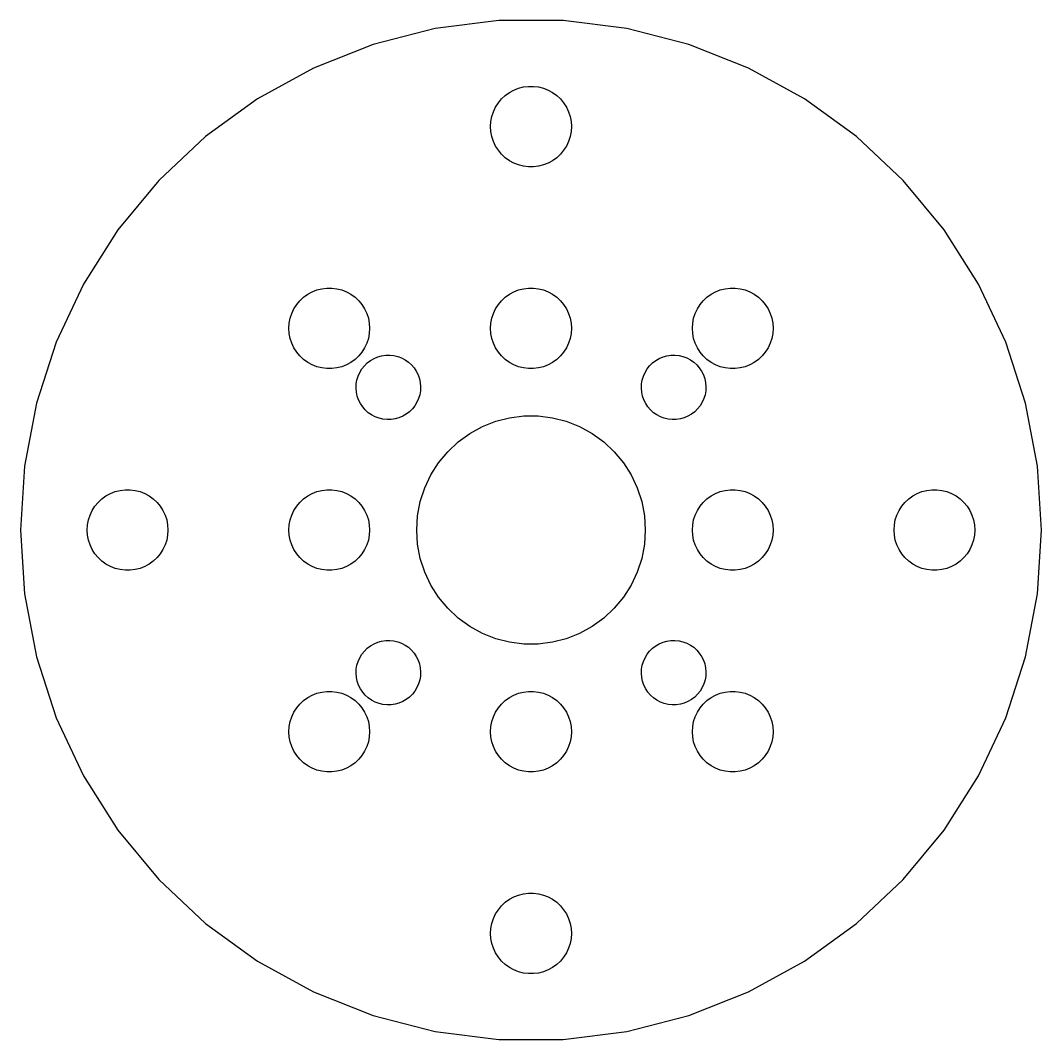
# Model space of a CAD drawing. Header units: metres. Extents: x -38 to 38, y -38 to 478.
# Drawn here: x -38 to 38, y 402.1 to 477.9 of the extents above; entities that cross this region are included whole.
import ezdxf

# ---------------------------------------------------------------- set-up
doc = ezdxf.new("R2010")
doc.units = ezdxf.units.M

msp = doc.modelspace()

# ---------------------------------------------------------------- linework, layer by layer
for p, q in [((-2.38426, 477.897), (-7.11519, 477.299)), ((2.38426, 477.897), (-2.38426, 477.897)), ((7.11519, 477.299), (2.38426, 477.897)), ((-7.11519, 477.299), (-11.7339, 476.113)), ((11.7339, 476.113), (7.11519, 477.299)), ((-11.7339, 476.113), (-16.1676, 474.358)), ((16.1676, 474.358), (11.7339, 476.113)), ((-16.1676, 474.358), (-20.3463, 472.061)), ((20.3463, 472.061), (16.1676, 474.358)), ((-1.91226, 472.312), (-1.60747, 472.533)), ((-1.60747, 472.533), (-1.27733, 472.714)), ((-1.27733, 472.714), (-0.927048, 472.853)), ((-0.927048, 472.853), (-0.562134, 472.947)), ((-0.562134, 472.947), (-0.18837, 472.994)), ((-0.18837, 472.994), (0.18837, 472.994)), ((0.18837, 472.994), (0.562134, 472.947)), ((0.562134, 472.947), (0.927048, 472.853)), ((0.927048, 472.853), (1.27733, 472.714)), ((1.27733, 472.714), (1.60747, 472.533)), ((1.60747, 472.533), (1.91226, 472.312)), ((-20.3463, 472.061), (-24.2041, 469.258)), ((-2.62891, 471.445), (-2.42705, 471.763)), ((-2.42705, 471.763), (-2.1869, 472.054)), ((-2.1869, 472.054), (-1.91226, 472.312)), ((1.91226, 472.312), (2.1869, 472.054)), ((2.1869, 472.054), (2.42705, 471.763)), ((2.42705, 471.763), (2.62891, 471.445)), ((24.2041, 469.258), (20.3463, 472.061)), ((-2.90575, 470.746), (-2.78932, 471.104)), ((-2.78932, 471.104), (-2.62891, 471.445)), ((2.62891, 471.445), (2.78932, 471.104)), ((2.78932, 471.104), (2.90575, 470.746)), ((-3, 470), (-2.97633, 470.376)), ((-2.97633, 470.376), (-2.90575, 470.746)), ((2.90575, 470.746), (2.97633, 470.376)), ((2.97633, 470.376), (3, 470)), ((-2.97633, 469.624), (-3, 470)), ((-2.90575, 469.254), (-2.97633, 469.624)), ((2.97633, 469.624), (2.90575, 469.254)), ((3, 470), (2.97633, 469.624)), ((-24.2041, 469.258), (-27.6802, 465.993)), ((-2.78932, 468.896), (-2.90575, 469.254)), ((-2.62891, 468.555), (-2.78932, 468.896)), ((2.78932, 468.896), (2.62891, 468.555)), ((2.90575, 469.254), (2.78932, 468.896)), ((27.6802, 465.993), (24.2041, 469.258)), ((-2.42705, 468.237), (-2.62891, 468.555)), ((-2.1869, 467.946), (-2.42705, 468.237)), ((-1.91226, 467.688), (-2.1869, 467.946)), ((2.1869, 467.946), (1.91226, 467.688)), ((2.42705, 468.237), (2.1869, 467.946)), ((2.62891, 468.555), (2.42705, 468.237)), ((-1.60747, 467.467), (-1.91226, 467.688)), ((-1.27733, 467.286), (-1.60747, 467.467)), ((-0.927048, 467.147), (-1.27733, 467.286)), ((-0.562134, 467.053), (-0.927048, 467.147)), ((-0.18837, 467.006), (-0.562134, 467.053)), ((0.562134, 467.053), (0.18837, 467.006)), ((0.927048, 467.147), (0.562134, 467.053)), ((1.27733, 467.286), (0.927048, 467.147)), ((1.60747, 467.467), (1.27733, 467.286)), ((1.91226, 467.688), (1.60747, 467.467)), ((0.18837, 467.006), (-0.18837, 467.006)), ((-27.6802, 465.993), (-30.7198, 462.319)), ((30.7198, 462.319), (27.6802, 465.993)), ((-30.7198, 462.319), (-33.2749, 458.293)), ((33.2749, 458.293), (30.7198, 462.319)), ((-33.2749, 458.293), (-35.3052, 453.978)), ((-15.927, 457.853), (-15.5621, 457.947)), ((-15.5621, 457.947), (-15.1884, 457.994)), ((-15.1884, 457.994), (-14.8116, 457.994)), ((-14.8116, 457.994), (-14.4379, 457.947)), ((-14.4379, 457.947), (-14.0729, 457.853)), ((-0.927048, 457.853), (-0.562134, 457.947)), ((-0.562134, 457.947), (-0.18837, 457.994)), ((-0.18837, 457.994), (0.18837, 457.994)), ((0.18837, 457.994), (0.562134, 457.947)), ((0.562134, 457.947), (0.927048, 457.853)), ((14.0729, 457.853), (14.4379, 457.947)), ((14.4379, 457.947), (14.8116, 457.994)), ((14.8116, 457.994), (15.1884, 457.994)), ((15.1884, 457.994), (15.5621, 457.947)), ((15.5621, 457.947), (15.927, 457.853)), ((35.3052, 453.978), (33.2749, 458.293)), ((-17.1869, 457.054), (-16.9123, 457.312)), ((-16.9123, 457.312), (-16.6075, 457.533)), ((-16.6075, 457.533), (-16.2773, 457.714)), ((-16.2773, 457.714), (-15.927, 457.853)), ((-14.0729, 457.853), (-13.7227, 457.714)), ((-13.7227, 457.714), (-13.3925, 457.533)), ((-13.3925, 457.533), (-13.0877, 457.312)), ((-13.0877, 457.312), (-12.8131, 457.054)), ((-2.1869, 457.054), (-1.91226, 457.312)), ((-1.91226, 457.312), (-1.60747, 457.533)), ((-1.60747, 457.533), (-1.27733, 457.714)), ((-1.27733, 457.714), (-0.927048, 457.853)), ((0.927048, 457.853), (1.27733, 457.714)), ((1.27733, 457.714), (1.60747, 457.533)), ((1.60747, 457.533), (1.91226, 457.312)), ((1.91226, 457.312), (2.1869, 457.054)), ((12.8131, 457.054), (13.0877, 457.312)), ((13.0877, 457.312), (13.3925, 457.533)), ((13.3925, 457.533), (13.7227, 457.714)), ((13.7227, 457.714), (14.0729, 457.853)), ((15.927, 457.853), (16.2773, 457.714)), ((16.2773, 457.714), (16.6075, 457.533)), ((16.6075, 457.533), (16.9123, 457.312)), ((16.9123, 457.312), (17.1869, 457.054)), ((-17.7893, 456.104), (-17.6289, 456.445)), ((-17.6289, 456.445), (-17.427, 456.763)), ((-17.427, 456.763), (-17.1869, 457.054)), ((-12.8131, 457.054), (-12.5729, 456.763)), ((-12.5729, 456.763), (-12.3711, 456.445)), ((-12.3711, 456.445), (-12.2107, 456.104)), ((-2.78932, 456.104), (-2.62891, 456.445)), ((-2.62891, 456.445), (-2.42705, 456.763)), ((-2.42705, 456.763), (-2.1869, 457.054)), ((2.1869, 457.054), (2.42705, 456.763)), ((2.42705, 456.763), (2.62891, 456.445)), ((2.62891, 456.445), (2.78932, 456.104)), ((12.2107, 456.104), (12.3711, 456.445)), ((12.3711, 456.445), (12.5729, 456.763)), ((12.5729, 456.763), (12.8131, 457.054)), ((17.1869, 457.054), (17.427, 456.763)), ((17.427, 456.763), (17.6289, 456.445)), ((17.6289, 456.445), (17.7893, 456.104)), ((-17.9763, 455.376), (-17.9057, 455.746)), ((-17.9057, 455.746), (-17.7893, 456.104)), ((-12.2107, 456.104), (-12.0942, 455.746)), ((-12.0942, 455.746), (-12.0237, 455.376)), ((-2.97633, 455.376), (-2.90575, 455.746)), ((-2.90575, 455.746), (-2.78932, 456.104)), ((2.78932, 456.104), (2.90575, 455.746)), ((2.90575, 455.746), (2.97633, 455.376)), ((12.0237, 455.376), (12.0942, 455.746)), ((12.0942, 455.746), (12.2107, 456.104)), ((17.7893, 456.104), (17.9057, 455.746)), ((17.9057, 455.746), (17.9763, 455.376)), ((-18, 455), (-17.9763, 455.376)), ((-17.9763, 454.624), (-18, 455)), ((-12.0237, 455.376), (-12, 455)), ((-12, 455), (-12.0237, 454.624)), ((-3, 455), (-2.97633, 455.376)), ((-2.97633, 454.624), (-3, 455)), ((2.97633, 455.376), (3, 455)), ((3, 455), (2.97633, 454.624)), ((12, 455), (12.0237, 455.376)), ((12.0237, 454.624), (12, 455)), ((17.9763, 455.376), (18, 455)), ((18, 455), (17.9763, 454.624)), ((-17.9057, 454.254), (-17.9763, 454.624)), ((-17.7893, 453.896), (-17.9057, 454.254)), ((-12.0942, 454.254), (-12.2107, 453.896)), ((-12.0237, 454.624), (-12.0942, 454.254)), ((-2.90575, 454.254), (-2.97633, 454.624)), ((-2.78932, 453.896), (-2.90575, 454.254)), ((2.90575, 454.254), (2.78932, 453.896)), ((2.97633, 454.624), (2.90575, 454.254)), ((12.0942, 454.254), (12.0237, 454.624)), ((12.2107, 453.896), (12.0942, 454.254)), ((17.9057, 454.254), (17.7893, 453.896)), ((17.9763, 454.624), (17.9057, 454.254)), ((-35.3052, 453.978), (-36.7788, 449.443)), ((-17.6289, 453.555), (-17.7893, 453.896)), ((-17.427, 453.237), (-17.6289, 453.555)), ((-12.3711, 453.555), (-12.5729, 453.237)), ((-12.2107, 453.896), (-12.3711, 453.555)), ((-2.62891, 453.555), (-2.78932, 453.896)), ((-2.42705, 453.237), (-2.62891, 453.555)), ((2.62891, 453.555), (2.42705, 453.237)), ((2.78932, 453.896), (2.62891, 453.555)), ((12.3711, 453.555), (12.2107, 453.896)), ((12.5729, 453.237), (12.3711, 453.555)), ((17.6289, 453.555), (17.427, 453.237)), ((17.7893, 453.896), (17.6289, 453.555)), ((36.7788, 449.443), (35.3052, 453.978)), ((-17.1869, 452.946), (-17.427, 453.237)), ((-16.9123, 452.688), (-17.1869, 452.946)), ((-16.6075, 452.467), (-16.9123, 452.688)), ((-13.0877, 452.688), (-13.3925, 452.467)), ((-12.8131, 452.946), (-13.0877, 452.688)), ((-12.5729, 453.237), (-12.8131, 452.946)), ((-11.9351, 452.606), (-11.6741, 452.757)), ((-11.6741, 452.757), (-11.3963, 452.873)), ((-11.3963, 452.873), (-11.106, 452.955)), ((-11.106, 452.955), (-10.8078, 452.999)), ((-10.8078, 452.999), (-10.5065, 453.005)), ((-10.5065, 453.005), (-10.2067, 452.973)), ((-10.2067, 452.973), (-9.91331, 452.905)), ((-9.91331, 452.905), (-9.63083, 452.799)), ((-9.63083, 452.799), (-9.36372, 452.66)), ((-9.36372, 452.66), (-9.11624, 452.488)), ((-2.1869, 452.946), (-2.42705, 453.237)), ((-1.91226, 452.688), (-2.1869, 452.946)), ((-1.60747, 452.467), (-1.91226, 452.688)), ((1.91226, 452.688), (1.60747, 452.467)), ((2.1869, 452.946), (1.91226, 452.688)), ((2.42705, 453.237), (2.1869, 452.946)), ((9.27885, 452.606), (9.53987, 452.757)), ((9.53987, 452.757), (9.81772, 452.873)), ((9.81772, 452.873), (10.108, 452.955)), ((10.108, 452.955), (10.4062, 452.999)), ((10.4062, 452.999), (10.7075, 453.005)), ((10.7075, 453.005), (11.0072, 452.973)), ((11.0072, 452.973), (11.3007, 452.905)), ((11.3007, 452.905), (11.5832, 452.799)), ((11.5832, 452.799), (11.8503, 452.66)), ((11.8503, 452.66), (12.0977, 452.488)), ((12.8131, 452.946), (12.5729, 453.237)), ((13.0877, 452.688), (12.8131, 452.946)), ((13.3925, 452.467), (13.0877, 452.688)), ((16.9123, 452.688), (16.6075, 452.467)), ((17.1869, 452.946), (16.9123, 452.688)), ((17.427, 453.237), (17.1869, 452.946)), ((-16.2773, 452.286), (-16.6075, 452.467)), ((-15.927, 452.147), (-16.2773, 452.286)), ((-15.5621, 452.053), (-15.927, 452.147)), ((-15.1884, 452.006), (-15.5621, 452.053)), ((-14.8116, 452.006), (-15.1884, 452.006)), ((-14.4379, 452.053), (-14.8116, 452.006)), ((-14.0729, 452.147), (-14.4379, 452.053)), ((-13.7227, 452.286), (-14.0729, 452.147)), ((-13.3925, 452.467), (-13.7227, 452.286)), ((-12.7339, 451.719), (-12.5777, 451.977)), ((-12.5777, 451.977), (-12.3905, 452.213)), ((-12.3905, 452.213), (-12.1752, 452.424)), ((-12.1752, 452.424), (-11.9351, 452.606)), ((-9.11624, 452.488), (-8.89226, 452.286)), ((-8.89226, 452.286), (-8.69533, 452.058)), ((-8.69533, 452.058), (-8.52853, 451.807)), ((-1.27733, 452.286), (-1.60747, 452.467)), ((-0.927048, 452.147), (-1.27733, 452.286)), ((-0.562134, 452.053), (-0.927048, 452.147)), ((-0.18837, 452.006), (-0.562134, 452.053)), ((0.18837, 452.006), (-0.18837, 452.006)), ((0.562134, 452.053), (0.18837, 452.006)), ((0.927048, 452.147), (0.562134, 452.053)), ((1.27733, 452.286), (0.927048, 452.147)), ((1.60747, 452.467), (1.27733, 452.286)), ((8.4801, 451.719), (8.63623, 451.977)), ((8.63623, 451.977), (8.82344, 452.213)), ((8.82344, 452.213), (9.03879, 452.424)), ((9.03879, 452.424), (9.27885, 452.606)), ((12.0977, 452.488), (12.3217, 452.286)), ((12.3217, 452.286), (12.5187, 452.058)), ((12.5187, 452.058), (12.6855, 451.807)), ((13.7227, 452.286), (13.3925, 452.467)), ((14.0729, 452.147), (13.7227, 452.286)), ((14.4379, 452.053), (14.0729, 452.147)), ((14.8116, 452.006), (14.4379, 452.053)), ((15.1884, 452.006), (14.8116, 452.006)), ((15.5621, 452.053), (15.1884, 452.006)), ((15.927, 452.147), (15.5621, 452.053)), ((16.2773, 452.286), (15.927, 452.147)), ((16.6075, 452.467), (16.2773, 452.286)), ((-12.9939, 450.858), (-12.9436, 451.155)), ((-12.9436, 451.155), (-12.8565, 451.444)), ((-12.8565, 451.444), (-12.7339, 451.719)), ((-8.52853, 451.807), (-8.39452, 451.537)), ((-8.39452, 451.537), (-8.29539, 451.252)), ((-8.29539, 451.252), (-8.23274, 450.958)), ((8.22014, 450.858), (8.2704, 451.155)), ((8.2704, 451.155), (8.35751, 451.444)), ((8.35751, 451.444), (8.4801, 451.719)), ((12.6855, 451.807), (12.8195, 451.537)), ((12.8195, 451.537), (12.9186, 451.252)), ((12.9186, 451.252), (12.9812, 450.958)), ((-13.0065, 450.557), (-12.9939, 450.858)), ((-12.9812, 450.256), (-13.0065, 450.557)), ((-8.22014, 450.356), (-8.2704, 450.059)), ((-8.23274, 450.958), (-8.20752, 450.657)), ((-8.20752, 450.657), (-8.22014, 450.356)), ((8.20752, 450.557), (8.22014, 450.858)), ((8.23274, 450.256), (8.20752, 450.557)), ((12.9939, 450.356), (12.9436, 450.059)), ((12.9812, 450.958), (13.0065, 450.657)), ((13.0065, 450.657), (12.9939, 450.356)), ((-12.9186, 449.962), (-12.9812, 450.256)), ((-12.8195, 449.677), (-12.9186, 449.962)), ((-12.6855, 449.407), (-12.8195, 449.677)), ((-8.35751, 449.77), (-8.4801, 449.495)), ((-8.2704, 450.059), (-8.35751, 449.77)), ((8.29539, 449.962), (8.23274, 450.256)), ((8.39452, 449.677), (8.29539, 449.962)), ((8.52853, 449.407), (8.39452, 449.677)), ((12.8565, 449.77), (12.7339, 449.495)), ((12.9436, 450.059), (12.8565, 449.77)), ((-36.7788, 449.443), (-37.6723, 444.759)), ((-12.5187, 449.156), (-12.6855, 449.407)), ((-12.3217, 448.928), (-12.5187, 449.156)), ((-12.0977, 448.726), (-12.3217, 448.928)), ((-8.82344, 449.001), (-9.03879, 448.79)), ((-8.63623, 449.237), (-8.82344, 449.001)), ((-8.4801, 449.495), (-8.63623, 449.237)), ((8.69533, 449.156), (8.52853, 449.407)), ((8.89226, 448.928), (8.69533, 449.156)), ((9.11624, 448.726), (8.89226, 448.928)), ((12.3905, 449.001), (12.1752, 448.79)), ((12.5777, 449.237), (12.3905, 449.001)), ((12.7339, 449.495), (12.5777, 449.237)), ((37.6723, 444.759), (36.7788, 449.443)), ((-11.8503, 448.554), (-12.0977, 448.726)), ((-11.5832, 448.414), (-11.8503, 448.554)), ((-11.3007, 448.309), (-11.5832, 448.414)), ((-11.0072, 448.241), (-11.3007, 448.309)), ((-10.7075, 448.209), (-11.0072, 448.241)), ((-10.4062, 448.215), (-10.7075, 448.209)), ((-10.108, 448.259), (-10.4062, 448.215)), ((-9.81772, 448.34), (-10.108, 448.259)), ((-9.53987, 448.457), (-9.81772, 448.34)), ((-9.27885, 448.608), (-9.53987, 448.457)), ((-9.03879, 448.79), (-9.27885, 448.608)), ((-3.61911, 447.691), (-2.62663, 448.084)), ((-2.62663, 448.084), (-1.59273, 448.349)), ((-1.59273, 448.349), (-0.533707, 448.483)), ((-0.533707, 448.483), (0.533707, 448.483)), ((0.533707, 448.483), (1.59273, 448.349)), ((1.59273, 448.349), (2.62663, 448.084)), ((2.62663, 448.084), (3.61911, 447.691)), ((9.36372, 448.554), (9.11624, 448.726)), ((9.63083, 448.414), (9.36372, 448.554)), ((9.91331, 448.309), (9.63083, 448.414)), ((10.2067, 448.241), (9.91331, 448.309)), ((10.5065, 448.209), (10.2067, 448.241)), ((10.8078, 448.215), (10.5065, 448.209)), ((11.106, 448.259), (10.8078, 448.215)), ((11.3963, 448.34), (11.106, 448.259)), ((11.6741, 448.457), (11.3963, 448.34)), ((11.9351, 448.608), (11.6741, 448.457)), ((12.1752, 448.79), (11.9351, 448.608)), ((-4.55452, 447.177), (-3.61911, 447.691)), ((3.61911, 447.691), (4.55452, 447.177)), ((-6.19623, 445.819), (-5.41809, 446.549)), ((-5.41809, 446.549), (-4.55452, 447.177)), ((4.55452, 447.177), (5.41809, 446.549)), ((5.41809, 446.549), (6.19623, 445.819)), ((-6.87663, 444.996), (-6.19623, 445.819)), ((6.19623, 445.819), (6.87663, 444.996)), ((-37.6723, 444.759), (-37.9717, 440)), ((-7.44859, 444.095), (-6.87663, 444.996)), ((6.87663, 444.996), (7.44859, 444.095)), ((37.9717, 440), (37.6723, 444.759)), ((-7.90309, 443.129), (-7.44859, 444.095)), ((7.44859, 444.095), (7.90309, 443.129)), ((-31.2773, 442.714), (-30.927, 442.853)), ((-30.927, 442.853), (-30.5621, 442.947)), ((-30.5621, 442.947), (-30.1884, 442.994)), ((-30.1884, 442.994), (-29.8116, 442.994)), ((-29.8116, 442.994), (-29.4379, 442.947)), ((-29.4379, 442.947), (-29.0729, 442.853)), ((-29.0729, 442.853), (-28.7227, 442.714)), ((-16.2773, 442.714), (-15.927, 442.853)), ((-15.927, 442.853), (-15.5621, 442.947)), ((-15.5621, 442.947), (-15.1884, 442.994)), ((-15.1884, 442.994), (-14.8116, 442.994)), ((-14.8116, 442.994), (-14.4379, 442.947)), ((-14.4379, 442.947), (-14.0729, 442.853)), ((-14.0729, 442.853), (-13.7227, 442.714)), ((-8.23296, 442.114), (-7.90309, 443.129)), ((7.90309, 443.129), (8.23296, 442.114)), ((13.7227, 442.714), (14.0729, 442.853)), ((14.0729, 442.853), (14.4379, 442.947)), ((14.4379, 442.947), (14.8116, 442.994)), ((14.8116, 442.994), (15.1884, 442.994)), ((15.1884, 442.994), (15.5621, 442.947)), ((15.5621, 442.947), (15.927, 442.853)), ((15.927, 442.853), (16.2773, 442.714)), ((28.7227, 442.714), (29.0729, 442.853)), ((29.0729, 442.853), (29.4379, 442.947)), ((29.4379, 442.947), (29.8116, 442.994)), ((29.8116, 442.994), (30.1884, 442.994)), ((30.1884, 442.994), (30.5621, 442.947)), ((30.5621, 442.947), (30.927, 442.853)), ((30.927, 442.853), (31.2773, 442.714)), ((-32.427, 441.763), (-32.1869, 442.054)), ((-32.1869, 442.054), (-31.9123, 442.312)), ((-31.9123, 442.312), (-31.6075, 442.533)), ((-31.6075, 442.533), (-31.2773, 442.714)), ((-28.7227, 442.714), (-28.3925, 442.533)), ((-28.3925, 442.533), (-28.0877, 442.312)), ((-28.0877, 442.312), (-27.8131, 442.054)), ((-27.8131, 442.054), (-27.5729, 441.763)), ((-17.427, 441.763), (-17.1869, 442.054)), ((-17.1869, 442.054), (-16.9123, 442.312)), ((-16.9123, 442.312), (-16.6075, 442.533)), ((-16.6075, 442.533), (-16.2773, 442.714)), ((-13.7227, 442.714), (-13.3925, 442.533)), ((-13.3925, 442.533), (-13.0877, 442.312)), ((-13.0877, 442.312), (-12.8131, 442.054)), ((-12.8131, 442.054), (-12.5729, 441.763)), ((-8.43297, 441.065), (-8.23296, 442.114)), ((8.23296, 442.114), (8.43297, 441.065)), ((12.5729, 441.763), (12.8131, 442.054)), ((12.8131, 442.054), (13.0877, 442.312)), ((13.0877, 442.312), (13.3925, 442.533)), ((13.3925, 442.533), (13.7227, 442.714)), ((16.2773, 442.714), (16.6075, 442.533)), ((16.6075, 442.533), (16.9123, 442.312)), ((16.9123, 442.312), (17.1869, 442.054)), ((17.1869, 442.054), (17.427, 441.763)), ((27.5729, 441.763), (27.8131, 442.054)), ((27.8131, 442.054), (28.0877, 442.312)), ((28.0877, 442.312), (28.3925, 442.533)), ((28.3925, 442.533), (28.7227, 442.714)), ((31.2773, 442.714), (31.6075, 442.533)), ((31.6075, 442.533), (31.9123, 442.312)), ((31.9123, 442.312), (32.1869, 442.054)), ((32.1869, 442.054), (32.427, 441.763)), ((-32.7893, 441.104), (-32.6289, 441.445)), ((-32.6289, 441.445), (-32.427, 441.763)), ((-27.5729, 441.763), (-27.3711, 441.445)), ((-27.3711, 441.445), (-27.2107, 441.104)), ((-17.7893, 441.104), (-17.6289, 441.445)), ((-17.6289, 441.445), (-17.427, 441.763)), ((-12.5729, 441.763), (-12.3711, 441.445)), ((-12.3711, 441.445), (-12.2107, 441.104)), ((12.2107, 441.104), (12.3711, 441.445)), ((12.3711, 441.445), (12.5729, 441.763)), ((17.427, 441.763), (17.6289, 441.445)), ((17.6289, 441.445), (17.7893, 441.104)), ((27.2107, 441.104), (27.3711, 441.445)), ((27.3711, 441.445), (27.5729, 441.763)), ((32.427, 441.763), (32.6289, 441.445)), ((32.6289, 441.445), (32.7893, 441.104)), ((-32.9763, 440.376), (-32.9057, 440.746)), ((-32.9057, 440.746), (-32.7893, 441.104)), ((-27.2107, 441.104), (-27.0942, 440.746)), ((-27.0942, 440.746), (-27.0237, 440.376)), ((-17.9763, 440.376), (-17.9057, 440.746)), ((-17.9057, 440.746), (-17.7893, 441.104)), ((-12.2107, 441.104), (-12.0942, 440.746)), ((-12.0942, 440.746), (-12.0237, 440.376)), ((-8.5, 440), (-8.43297, 441.065)), ((8.43297, 441.065), (8.5, 440)), ((12.0237, 440.376), (12.0942, 440.746)), ((12.0942, 440.746), (12.2107, 441.104)), ((17.7893, 441.104), (17.9057, 440.746)), ((17.9057, 440.746), (17.9763, 440.376)), ((27.0237, 440.376), (27.0942, 440.746)), ((27.0942, 440.746), (27.2107, 441.104)), ((32.7893, 441.104), (32.9057, 440.746)), ((32.9057, 440.746), (32.9763, 440.376)), ((-37.9717, 440), (-37.6723, 435.241)), ((-33, 440), (-32.9763, 440.376)), ((-32.9763, 439.624), (-33, 440)), ((-27.0237, 440.376), (-27, 440)), ((-27, 440), (-27.0237, 439.624)), ((-18, 440), (-17.9763, 440.376)), ((-17.9763, 439.624), (-18, 440)), ((-12.0237, 440.376), (-12, 440)), ((-12, 440), (-12.0237, 439.624)), ((-8.43297, 438.935), (-8.5, 440)), ((8.5, 440), (8.43297, 438.935)), ((12, 440), (12.0237, 440.376)), ((12.0237, 439.624), (12, 440)), ((17.9763, 440.376), (18, 440)), ((18, 440), (17.9763, 439.624)), ((27, 440), (27.0237, 440.376)), ((27.0237, 439.624), (27, 440)), ((32.9763, 440.376), (33, 440)), ((33, 440), (32.9763, 439.624)), ((37.6723, 435.241), (37.9717, 440)), ((-32.9057, 439.254), (-32.9763, 439.624)), ((-32.7893, 438.896), (-32.9057, 439.254)), ((-27.0942, 439.254), (-27.2107, 438.896)), ((-27.0237, 439.624), (-27.0942, 439.254)), ((-17.9057, 439.254), (-17.9763, 439.624)), ((-17.7893, 438.896), (-17.9057, 439.254)), ((-12.0942, 439.254), (-12.2107, 438.896)), ((-12.0237, 439.624), (-12.0942, 439.254)), ((12.0942, 439.254), (12.0237, 439.624)), ((12.2107, 438.896), (12.0942, 439.254)), ((17.9057, 439.254), (17.7893, 438.896)), ((17.9763, 439.624), (17.9057, 439.254)), ((27.0942, 439.254), (27.0237, 439.624)), ((27.2107, 438.896), (27.0942, 439.254)), ((32.9057, 439.254), (32.7893, 438.896)), ((32.9763, 439.624), (32.9057, 439.254)), ((-32.6289, 438.555), (-32.7893, 438.896)), ((-32.427, 438.237), (-32.6289, 438.555)), ((-32.1869, 437.946), (-32.427, 438.237)), ((-27.5729, 438.237), (-27.8131, 437.946)), ((-27.3711, 438.555), (-27.5729, 438.237)), ((-27.2107, 438.896), (-27.3711, 438.555)), ((-17.6289, 438.555), (-17.7893, 438.896)), ((-17.427, 438.237), (-17.6289, 438.555)), ((-17.1869, 437.946), (-17.427, 438.237)), ((-12.5729, 438.237), (-12.8131, 437.946)), ((-12.3711, 438.555), (-12.5729, 438.237)), ((-12.2107, 438.896), (-12.3711, 438.555)), ((-8.23296, 437.886), (-8.43297, 438.935)), ((8.43297, 438.935), (8.23296, 437.886)), ((12.3711, 438.555), (12.2107, 438.896)), ((12.5729, 438.237), (12.3711, 438.555)), ((12.8131, 437.946), (12.5729, 438.237)), ((17.427, 438.237), (17.1869, 437.946)), ((17.6289, 438.555), (17.427, 438.237)), ((17.7893, 438.896), (17.6289, 438.555)), ((27.3711, 438.555), (27.2107, 438.896)), ((27.5729, 438.237), (27.3711, 438.555)), ((27.8131, 437.946), (27.5729, 438.237)), ((32.427, 438.237), (32.1869, 437.946)), ((32.6289, 438.555), (32.427, 438.237)), ((32.7893, 438.896), (32.6289, 438.555)), ((-31.9123, 437.688), (-32.1869, 437.946)), ((-31.6075, 437.467), (-31.9123, 437.688)), ((-31.2773, 437.286), (-31.6075, 437.467)), ((-28.3925, 437.467), (-28.7227, 437.286)), ((-28.0877, 437.688), (-28.3925, 437.467)), ((-27.8131, 437.946), (-28.0877, 437.688)), ((-16.9123, 437.688), (-17.1869, 437.946)), ((-16.6075, 437.467), (-16.9123, 437.688)), ((-16.2773, 437.286), (-16.6075, 437.467)), ((-13.3925, 437.467), (-13.7227, 437.286)), ((-13.0877, 437.688), (-13.3925, 437.467)), ((-12.8131, 437.946), (-13.0877, 437.688)), ((-7.90309, 436.871), (-8.23296, 437.886)), ((8.23296, 437.886), (7.90309, 436.871)), ((13.0877, 437.688), (12.8131, 437.946)), ((13.3925, 437.467), (13.0877, 437.688)), ((13.7227, 437.286), (13.3925, 437.467)), ((16.6075, 437.467), (16.2773, 437.286)), ((16.9123, 437.688), (16.6075, 437.467)), ((17.1869, 437.946), (16.9123, 437.688)), ((28.0877, 437.688), (27.8131, 437.946)), ((28.3925, 437.467), (28.0877, 437.688)), ((28.7227, 437.286), (28.3925, 437.467)), ((31.6075, 437.467), (31.2773, 437.286)), ((31.9123, 437.688), (31.6075, 437.467)), ((32.1869, 437.946), (31.9123, 437.688)), ((-30.927, 437.147), (-31.2773, 437.286)), ((-30.5621, 437.053), (-30.927, 437.147)), ((-30.1884, 437.006), (-30.5621, 437.053)), ((-29.8116, 437.006), (-30.1884, 437.006)), ((-29.4379, 437.053), (-29.8116, 437.006)), ((-29.0729, 437.147), (-29.4379, 437.053)), ((-28.7227, 437.286), (-29.0729, 437.147)), ((-15.927, 437.147), (-16.2773, 437.286)), ((-15.5621, 437.053), (-15.927, 437.147)), ((-15.1884, 437.006), (-15.5621, 437.053)), ((-14.8116, 437.006), (-15.1884, 437.006)), ((-14.4379, 437.053), (-14.8116, 437.006)), ((-14.0729, 437.147), (-14.4379, 437.053)), ((-13.7227, 437.286), (-14.0729, 437.147)), ((-7.44859, 435.905), (-7.90309, 436.871)), ((7.90309, 436.871), (7.44859, 435.905)), ((14.0729, 437.147), (13.7227, 437.286)), ((14.4379, 437.053), (14.0729, 437.147)), ((14.8116, 437.006), (14.4379, 437.053)), ((15.1884, 437.006), (14.8116, 437.006)), ((15.5621, 437.053), (15.1884, 437.006)), ((15.927, 437.147), (15.5621, 437.053)), ((16.2773, 437.286), (15.927, 437.147)), ((29.0729, 437.147), (28.7227, 437.286)), ((29.4379, 437.053), (29.0729, 437.147)), ((29.8116, 437.006), (29.4379, 437.053)), ((30.1884, 437.006), (29.8116, 437.006)), ((30.5621, 437.053), (30.1884, 437.006)), ((30.927, 437.147), (30.5621, 437.053)), ((31.2773, 437.286), (30.927, 437.147)), ((-37.6723, 435.241), (-36.7788, 430.557)), ((-6.87663, 435.004), (-7.44859, 435.905)), ((7.44859, 435.905), (6.87663, 435.004)), ((36.7788, 430.557), (37.6723, 435.241)), ((-6.19623, 434.181), (-6.87663, 435.004)), ((6.87663, 435.004), (6.19623, 434.181)), ((-5.41809, 433.451), (-6.19623, 434.181)), ((6.19623, 434.181), (5.41809, 433.451)), ((-4.55452, 432.823), (-5.41809, 433.451)), ((5.41809, 433.451), (4.55452, 432.823)), ((-3.61911, 432.309), (-4.55452, 432.823)), ((-2.62663, 431.916), (-3.61911, 432.309)), ((3.61911, 432.309), (2.62663, 431.916)), ((4.55452, 432.823), (3.61911, 432.309)), ((-12.1752, 431.21), (-11.9351, 431.392)), ((-11.9351, 431.392), (-11.6741, 431.543)), ((-11.6741, 431.543), (-11.3963, 431.66)), ((-11.3963, 431.66), (-11.106, 431.741)), ((-11.106, 431.741), (-10.8078, 431.785)), ((-10.8078, 431.785), (-10.5065, 431.791)), ((-10.5065, 431.791), (-10.2067, 431.759)), ((-10.2067, 431.759), (-9.91331, 431.691)), ((-9.91331, 431.691), (-9.63083, 431.586)), ((-9.63083, 431.586), (-9.36372, 431.446)), ((-9.36372, 431.446), (-9.11624, 431.274)), ((-1.59273, 431.651), (-2.62663, 431.916)), ((-0.533707, 431.517), (-1.59273, 431.651)), ((0.533707, 431.517), (-0.533707, 431.517)), ((1.59273, 431.651), (0.533707, 431.517)), ((2.62663, 431.916), (1.59273, 431.651)), ((9.03879, 431.21), (9.27885, 431.392)), ((9.27885, 431.392), (9.53987, 431.543)), ((9.53987, 431.543), (9.81772, 431.66)), ((9.81772, 431.66), (10.108, 431.741)), ((10.108, 431.741), (10.4062, 431.785)), ((10.4062, 431.785), (10.7075, 431.791)), ((10.7075, 431.791), (11.0072, 431.759)), ((11.0072, 431.759), (11.3007, 431.691)), ((11.3007, 431.691), (11.5832, 431.586)), ((11.5832, 431.586), (11.8503, 431.446)), ((11.8503, 431.446), (12.0977, 431.274)), ((-12.7339, 430.505), (-12.5777, 430.763)), ((-12.5777, 430.763), (-12.3905, 430.999)), ((-12.3905, 430.999), (-12.1752, 431.21)), ((-9.11624, 431.274), (-8.89226, 431.072)), ((-8.89226, 431.072), (-8.69533, 430.844)), ((-8.69533, 430.844), (-8.52853, 430.593)), ((8.4801, 430.505), (8.63623, 430.763)), ((8.63623, 430.763), (8.82344, 430.999)), ((8.82344, 430.999), (9.03879, 431.21)), ((12.0977, 431.274), (12.3217, 431.072)), ((12.3217, 431.072), (12.5187, 430.844)), ((12.5187, 430.844), (12.6855, 430.593)), ((-36.7788, 430.557), (-35.3052, 426.022)), ((-12.9939, 429.644), (-12.9436, 429.941)), ((-12.9436, 429.941), (-12.8565, 430.23)), ((-12.8565, 430.23), (-12.7339, 430.505)), ((-8.52853, 430.593), (-8.39452, 430.323)), ((-8.39452, 430.323), (-8.29539, 430.038)), ((-8.29539, 430.038), (-8.23274, 429.744)), ((8.22014, 429.644), (8.2704, 429.941)), ((8.2704, 429.941), (8.35751, 430.23)), ((8.35751, 430.23), (8.4801, 430.505)), ((12.6855, 430.593), (12.8195, 430.323)), ((12.8195, 430.323), (12.9186, 430.038)), ((12.9186, 430.038), (12.9812, 429.744)), ((35.3052, 426.022), (36.7788, 430.557)), ((-13.0065, 429.343), (-12.9939, 429.644)), ((-12.9812, 429.042), (-13.0065, 429.343)), ((-8.22014, 429.142), (-8.2704, 428.845)), ((-8.23274, 429.744), (-8.20752, 429.443)), ((-8.20752, 429.443), (-8.22014, 429.142)), ((8.20752, 429.343), (8.22014, 429.644)), ((8.23274, 429.042), (8.20752, 429.343)), ((12.9939, 429.142), (12.9436, 428.845)), ((12.9812, 429.744), (13.0065, 429.443)), ((13.0065, 429.443), (12.9939, 429.142)), ((-12.9186, 428.748), (-12.9812, 429.042)), ((-12.8195, 428.463), (-12.9186, 428.748)), ((-12.6855, 428.193), (-12.8195, 428.463)), ((-8.35751, 428.556), (-8.4801, 428.281)), ((-8.2704, 428.845), (-8.35751, 428.556)), ((8.29539, 428.748), (8.23274, 429.042)), ((8.39452, 428.463), (8.29539, 428.748)), ((8.52853, 428.193), (8.39452, 428.463)), ((12.8565, 428.556), (12.7339, 428.281)), ((12.9436, 428.845), (12.8565, 428.556)), ((-16.6075, 427.533), (-16.2773, 427.714)), ((-16.2773, 427.714), (-15.927, 427.853)), ((-15.927, 427.853), (-15.5621, 427.947)), ((-15.5621, 427.947), (-15.1884, 427.994)), ((-15.1884, 427.994), (-14.8116, 427.994)), ((-14.8116, 427.994), (-14.4379, 427.947)), ((-14.4379, 427.947), (-14.0729, 427.853)), ((-14.0729, 427.853), (-13.7227, 427.714)), ((-13.7227, 427.714), (-13.3925, 427.533)), ((-12.5187, 427.942), (-12.6855, 428.193)), ((-12.3217, 427.714), (-12.5187, 427.942)), ((-12.0977, 427.512), (-12.3217, 427.714)), ((-9.03879, 427.576), (-9.27885, 427.394)), ((-8.82344, 427.787), (-9.03879, 427.576)), ((-8.63623, 428.023), (-8.82344, 427.787)), ((-8.4801, 428.281), (-8.63623, 428.023)), ((-1.60747, 427.533), (-1.27733, 427.714)), ((-1.27733, 427.714), (-0.927048, 427.853)), ((-0.927048, 427.853), (-0.562134, 427.947)), ((-0.562134, 427.947), (-0.18837, 427.994)), ((-0.18837, 427.994), (0.18837, 427.994)), ((0.18837, 427.994), (0.562134, 427.947)), ((0.562134, 427.947), (0.927048, 427.853)), ((0.927048, 427.853), (1.27733, 427.714)), ((1.27733, 427.714), (1.60747, 427.533)), ((8.69533, 427.942), (8.52853, 428.193)), ((8.89226, 427.714), (8.69533, 427.942)), ((9.11624, 427.512), (8.89226, 427.714)), ((12.1752, 427.576), (11.9351, 427.394)), ((12.3905, 427.787), (12.1752, 427.576)), ((12.5777, 428.023), (12.3905, 427.787)), ((12.7339, 428.281), (12.5777, 428.023)), ((13.3925, 427.533), (13.7227, 427.714)), ((13.7227, 427.714), (14.0729, 427.853)), ((14.0729, 427.853), (14.4379, 427.947)), ((14.4379, 427.947), (14.8116, 427.994)), ((14.8116, 427.994), (15.1884, 427.994)), ((15.1884, 427.994), (15.5621, 427.947)), ((15.5621, 427.947), (15.927, 427.853)), ((15.927, 427.853), (16.2773, 427.714)), ((16.2773, 427.714), (16.6075, 427.533)), ((-17.427, 426.763), (-17.1869, 427.054)), ((-17.1869, 427.054), (-16.9123, 427.312)), ((-16.9123, 427.312), (-16.6075, 427.533)), ((-13.3925, 427.533), (-13.0877, 427.312)), ((-13.0877, 427.312), (-12.8131, 427.054)), ((-12.8131, 427.054), (-12.5729, 426.763)), ((-11.8503, 427.34), (-12.0977, 427.512)), ((-11.5832, 427.201), (-11.8503, 427.34)), ((-11.3007, 427.095), (-11.5832, 427.201)), ((-11.0072, 427.027), (-11.3007, 427.095)), ((-10.7075, 426.995), (-11.0072, 427.027)), ((-10.4062, 427.001), (-10.7075, 426.995)), ((-10.108, 427.045), (-10.4062, 427.001)), ((-9.81772, 427.127), (-10.108, 427.045)), ((-9.53987, 427.243), (-9.81772, 427.127)), ((-9.27885, 427.394), (-9.53987, 427.243)), ((-2.42705, 426.763), (-2.1869, 427.054)), ((-2.1869, 427.054), (-1.91226, 427.312)), ((-1.91226, 427.312), (-1.60747, 427.533)), ((1.60747, 427.533), (1.91226, 427.312)), ((1.91226, 427.312), (2.1869, 427.054)), ((2.1869, 427.054), (2.42705, 426.763)), ((9.36372, 427.34), (9.11624, 427.512)), ((9.63083, 427.201), (9.36372, 427.34)), ((9.91331, 427.095), (9.63083, 427.201)), ((10.2067, 427.027), (9.91331, 427.095)), ((10.5065, 426.995), (10.2067, 427.027)), ((10.8078, 427.001), (10.5065, 426.995)), ((11.106, 427.045), (10.8078, 427.001)), ((11.3963, 427.127), (11.106, 427.045)), ((11.6741, 427.243), (11.3963, 427.127)), ((11.9351, 427.394), (11.6741, 427.243)), ((12.5729, 426.763), (12.8131, 427.054)), ((12.8131, 427.054), (13.0877, 427.312)), ((13.0877, 427.312), (13.3925, 427.533)), ((16.6075, 427.533), (16.9123, 427.312)), ((16.9123, 427.312), (17.1869, 427.054)), ((17.1869, 427.054), (17.427, 426.763)), ((-17.9057, 425.746), (-17.7893, 426.104)), ((-17.7893, 426.104), (-17.6289, 426.445)), ((-17.6289, 426.445), (-17.427, 426.763)), ((-12.5729, 426.763), (-12.3711, 426.445)), ((-12.3711, 426.445), (-12.2107, 426.104)), ((-12.2107, 426.104), (-12.0942, 425.746)), ((-2.90575, 425.746), (-2.78932, 426.104)), ((-2.78932, 426.104), (-2.62891, 426.445)), ((-2.62891, 426.445), (-2.42705, 426.763)), ((2.42705, 426.763), (2.62891, 426.445)), ((2.62891, 426.445), (2.78932, 426.104)), ((2.78932, 426.104), (2.90575, 425.746)), ((12.0942, 425.746), (12.2107, 426.104)), ((12.2107, 426.104), (12.3711, 426.445)), ((12.3711, 426.445), (12.5729, 426.763)), ((17.427, 426.763), (17.6289, 426.445)), ((17.6289, 426.445), (17.7893, 426.104)), ((17.7893, 426.104), (17.9057, 425.746)), ((-35.3052, 426.022), (-33.2749, 421.707)), ((-18, 425), (-17.9763, 425.376)), ((-17.9763, 425.376), (-17.9057, 425.746)), ((-12.0942, 425.746), (-12.0237, 425.376)), ((-12.0237, 425.376), (-12, 425)), ((-3, 425), (-2.97633, 425.376)), ((-2.97633, 425.376), (-2.90575, 425.746)), ((2.90575, 425.746), (2.97633, 425.376)), ((2.97633, 425.376), (3, 425)), ((12, 425), (12.0237, 425.376)), ((12.0237, 425.376), (12.0942, 425.746)), ((17.9057, 425.746), (17.9763, 425.376)), ((17.9763, 425.376), (18, 425)), ((33.2749, 421.707), (35.3052, 426.022)), ((-17.9763, 424.624), (-18, 425)), ((-17.9057, 424.254), (-17.9763, 424.624)), ((-12.0237, 424.624), (-12.0942, 424.254)), ((-12, 425), (-12.0237, 424.624)), ((-2.97633, 424.624), (-3, 425)), ((-2.90575, 424.254), (-2.97633, 424.624)), ((2.97633, 424.624), (2.90575, 424.254)), ((3, 425), (2.97633, 424.624)), ((12.0237, 424.624), (12, 425)), ((12.0942, 424.254), (12.0237, 424.624)), ((17.9763, 424.624), (17.9057, 424.254)), ((18, 425), (17.9763, 424.624)), ((-17.7893, 423.896), (-17.9057, 424.254)), ((-17.6289, 423.555), (-17.7893, 423.896)), ((-12.2107, 423.896), (-12.3711, 423.555)), ((-12.0942, 424.254), (-12.2107, 423.896)), ((-2.78932, 423.896), (-2.90575, 424.254)), ((-2.62891, 423.555), (-2.78932, 423.896)), ((2.78932, 423.896), (2.62891, 423.555)), ((2.90575, 424.254), (2.78932, 423.896)), ((12.2107, 423.896), (12.0942, 424.254)), ((12.3711, 423.555), (12.2107, 423.896)), ((17.7893, 423.896), (17.6289, 423.555)), ((17.9057, 424.254), (17.7893, 423.896)), ((-17.427, 423.237), (-17.6289, 423.555)), ((-17.1869, 422.946), (-17.427, 423.237)), ((-12.5729, 423.237), (-12.8131, 422.946)), ((-12.3711, 423.555), (-12.5729, 423.237)), ((-2.42705, 423.237), (-2.62891, 423.555)), ((-2.1869, 422.946), (-2.42705, 423.237)), ((2.42705, 423.237), (2.1869, 422.946)), ((2.62891, 423.555), (2.42705, 423.237)), ((12.5729, 423.237), (12.3711, 423.555)), ((12.8131, 422.946), (12.5729, 423.237)), ((17.427, 423.237), (17.1869, 422.946)), ((17.6289, 423.555), (17.427, 423.237)), ((-16.9123, 422.688), (-17.1869, 422.946)), ((-16.6075, 422.467), (-16.9123, 422.688)), ((-16.2773, 422.286), (-16.6075, 422.467)), ((-15.927, 422.147), (-16.2773, 422.286)), ((-13.7227, 422.286), (-14.0729, 422.147)), ((-13.3925, 422.467), (-13.7227, 422.286)), ((-13.0877, 422.688), (-13.3925, 422.467)), ((-12.8131, 422.946), (-13.0877, 422.688)), ((-1.91226, 422.688), (-2.1869, 422.946)), ((-1.60747, 422.467), (-1.91226, 422.688)), ((-1.27733, 422.286), (-1.60747, 422.467)), ((-0.927048, 422.147), (-1.27733, 422.286)), ((1.27733, 422.286), (0.927048, 422.147)), ((1.60747, 422.467), (1.27733, 422.286)), ((1.91226, 422.688), (1.60747, 422.467)), ((2.1869, 422.946), (1.91226, 422.688)), ((13.0877, 422.688), (12.8131, 422.946)), ((13.3925, 422.467), (13.0877, 422.688)), ((13.7227, 422.286), (13.3925, 422.467)), ((14.0729, 422.147), (13.7227, 422.286)), ((16.2773, 422.286), (15.927, 422.147)), ((16.6075, 422.467), (16.2773, 422.286)), ((16.9123, 422.688), (16.6075, 422.467)), ((17.1869, 422.946), (16.9123, 422.688)), ((-33.2749, 421.707), (-30.7198, 417.681)), ((-15.5621, 422.053), (-15.927, 422.147)), ((-15.1884, 422.006), (-15.5621, 422.053)), ((-14.8116, 422.006), (-15.1884, 422.006)), ((-14.4379, 422.053), (-14.8116, 422.006)), ((-14.0729, 422.147), (-14.4379, 422.053)), ((-0.562134, 422.053), (-0.927048, 422.147)), ((-0.18837, 422.006), (-0.562134, 422.053)), ((0.18837, 422.006), (-0.18837, 422.006)), ((0.562134, 422.053), (0.18837, 422.006)), ((0.927048, 422.147), (0.562134, 422.053)), ((14.4379, 422.053), (14.0729, 422.147)), ((14.8116, 422.006), (14.4379, 422.053)), ((15.1884, 422.006), (14.8116, 422.006)), ((15.5621, 422.053), (15.1884, 422.006)), ((15.927, 422.147), (15.5621, 422.053)), ((30.7198, 417.681), (33.2749, 421.707)), ((-30.7198, 417.681), (-27.6802, 414.007)), ((27.6802, 414.007), (30.7198, 417.681)), ((-27.6802, 414.007), (-24.2041, 410.742)), ((24.2041, 410.742), (27.6802, 414.007)), ((-1.91226, 412.312), (-1.60747, 412.533)), ((-1.60747, 412.533), (-1.27733, 412.714)), ((-1.27733, 412.714), (-0.927048, 412.853)), ((-0.927048, 412.853), (-0.562134, 412.947)), ((-0.562134, 412.947), (-0.18837, 412.994)), ((-0.18837, 412.994), (0.18837, 412.994)), ((0.18837, 412.994), (0.562134, 412.947)), ((0.562134, 412.947), (0.927048, 412.853)), ((0.927048, 412.853), (1.27733, 412.714)), ((1.27733, 412.714), (1.60747, 412.533)), ((1.60747, 412.533), (1.91226, 412.312)), ((-2.62891, 411.445), (-2.42705, 411.763)), ((-2.42705, 411.763), (-2.1869, 412.054)), ((-2.1869, 412.054), (-1.91226, 412.312)), ((1.91226, 412.312), (2.1869, 412.054)), ((2.1869, 412.054), (2.42705, 411.763)), ((2.42705, 411.763), (2.62891, 411.445)), ((-2.90575, 410.746), (-2.78932, 411.104)), ((-2.78932, 411.104), (-2.62891, 411.445)), ((2.62891, 411.445), (2.78932, 411.104)), ((2.78932, 411.104), (2.90575, 410.746)), ((-24.2041, 410.742), (-20.3463, 407.939)), ((-3, 410), (-2.97633, 410.376)), ((-2.97633, 410.376), (-2.90575, 410.746)), ((2.90575, 410.746), (2.97633, 410.376)), ((2.97633, 410.376), (3, 410)), ((20.3463, 407.939), (24.2041, 410.742)), ((-2.97633, 409.624), (-3, 410)), ((-2.90575, 409.254), (-2.97633, 409.624)), ((2.97633, 409.624), (2.90575, 409.254)), ((3, 410), (2.97633, 409.624)), ((-2.78932, 408.896), (-2.90575, 409.254)), ((-2.62891, 408.555), (-2.78932, 408.896)), ((2.78932, 408.896), (2.62891, 408.555)), ((2.90575, 409.254), (2.78932, 408.896)), ((-20.3463, 407.939), (-16.1676, 405.642)), ((-2.42705, 408.237), (-2.62891, 408.555)), ((-2.1869, 407.946), (-2.42705, 408.237)), ((-1.91226, 407.688), (-2.1869, 407.946)), ((2.1869, 407.946), (1.91226, 407.688)), ((2.42705, 408.237), (2.1869, 407.946)), ((2.62891, 408.555), (2.42705, 408.237)), ((16.1676, 405.642), (20.3463, 407.939)), ((-1.60747, 407.467), (-1.91226, 407.688)), ((-1.27733, 407.286), (-1.60747, 407.467)), ((-0.927048, 407.147), (-1.27733, 407.286)), ((-0.562134, 407.053), (-0.927048, 407.147)), ((0.927048, 407.147), (0.562134, 407.053)), ((1.27733, 407.286), (0.927048, 407.147)), ((1.60747, 407.467), (1.27733, 407.286)), ((1.91226, 407.688), (1.60747, 407.467)), ((-0.18837, 407.006), (-0.562134, 407.053)), ((0.18837, 407.006), (-0.18837, 407.006)), ((0.562134, 407.053), (0.18837, 407.006)), ((-16.1676, 405.642), (-11.7339, 403.887)), ((11.7339, 403.887), (16.1676, 405.642)), ((-11.7339, 403.887), (-7.11519, 402.701)), ((7.11519, 402.701), (11.7339, 403.887)), ((-7.11519, 402.701), (-2.38426, 402.103)), ((2.38426, 402.103), (7.11519, 402.701)), ((-2.38426, 402.103), (2.38426, 402.103))]:
    msp.add_line(p, q)

doc.saveas('drawing.dxf')
